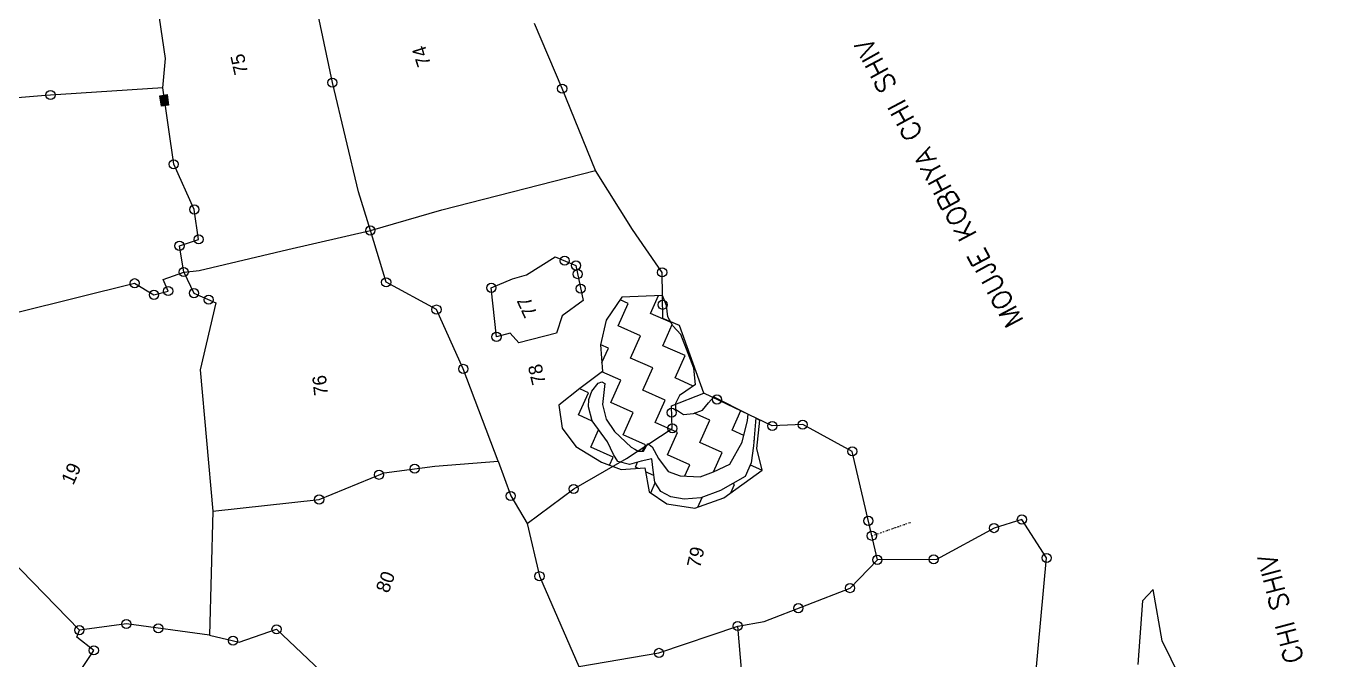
# Model space of a CAD drawing. Header units: metres. Extents: x 320480 to 323471, y 1845177 to 1849412.
# Drawn here: x 321560 to 323288, y 1846787 to 1847620 of the extents above; entities that cross this region are included whole.
import ezdxf

# ---------------------------------------------------------------- set-up
doc = ezdxf.new("R2010")
doc.units = ezdxf.units.M
doc.header["$LTSCALE"] = 0.3
doc.linetypes.add('DIVIDE', pattern=[1.25, 0.5, -0.25, 0, -0.25, 0, -0.25])
for name, color, linetype in [('OFF', 1, 'Continuous'), ('POLY_HATCH', 12, 'Continuous'), ('POLY_PARCEL', 6, 'Continuous'), ('POLY_WATER', 4, 'Continuous'), ('TEXT_MAPOUT', 7, 'Continuous'), ('TEXT_PARCEL', 7, 'Continuous'), ('V_BOUND_LINE', 7, 'Continuous'), ('V_DIVIDE_LINE', 7, 'DIVIDE')]:
    doc.layers.add(name, color=color, linetype=linetype)
doc.styles.get("Standard").update_dxf_attribs({"font": 'simplex.shx'})
doc.styles.add('TEXT_MAP', font='', dxfattribs={"height": 1.8})
doc.styles.get('TEXT_MAP').set_extended_font_data('Kruti Dev 050')

msp = doc.modelspace()

# ---------------------------------------------------------------- hatches: boundary and pattern name
msp.add_hatch(color=256).paths.add_polyline_path([(321737.5, 1847514.8), (321747.1, 1847516.1), (321745.1, 1847530.1), (321735.5, 1847528.7)])

# ---------------------------------------------------------------- linework, layer by layer
msp.add_lwpolyline([(321745.1, 1847530.1), (321747.1, 1847516.1), (321737.5, 1847514.8), (321735.5, 1847528.7)], close=True)
for centre in [(321962.6, 1847545.8), (321591.7, 1847529.6), (322264.9, 1847538), (321753.8, 1847438.5), (321780.9, 1847379), (322012.6, 1847351.4), (321761.4, 1847331.3), (321786.6, 1847339.8), (321767, 1847296.8), (322268.2, 1847311.7), (322283.1, 1847305.4), (322396.5, 1847296.4), (321702.3, 1847282.1), (322033.3, 1847283.3), (322285.4, 1847294.1), (321727.8, 1847266.8), (321746.5, 1847271.8), (321780.4, 1847269.1), (322171.7, 1847276), (322289.3, 1847275), (321799.8, 1847260.4), (322099.6, 1847247.5), (322397.2, 1847253.8), (322178.6, 1847211.6), (322134.8, 1847169.5), (322468.6, 1847129.2), (322409.1, 1847112), (322409.8, 1847091.3), (322541.4, 1847094.5), (322581.5, 1847096.2), (322646.7, 1847061), (322070.8, 1847038.3), (322024, 1847030.3), (322197.2, 1847002.5), (322280.2, 1847011.6), (321945.2, 1846997.8), (322667.9, 1846969.7), (322869.9, 1846971.5), (322833.3, 1846960.2), (322672.4, 1846950.1), (322679.8, 1846918.5), (322753.7, 1846919.1), (322902.4, 1846920.9), (322235.1, 1846896.9), (322643.8, 1846881.3), (322575.7, 1846854.9), (321691.5, 1846834.2), (322496, 1846831.4), (321629.6, 1846826), (321733.6, 1846828.5), (321889.1, 1846827.2), (321648.6, 1846799.4), (321831.8, 1846812.1), (322392.3, 1846796.1)]:
    msp.add_circle(centre, 6.02)
at = {"layer": 'OFF'}
msp.add_line((323028.7, 1846864.7), (323042.6, 1846879.5), dxfattribs=at)
at = {"layer": 'POLY_HATCH'}
for p, q in [((322343.6, 1847263.7), (322323, 1847233.5)), ((322397, 1847266.1), (322343.6, 1847263.7)), ((322402.3, 1847253), (322397, 1847266.1)), ((322404.2, 1847238), (322402.3, 1847253)), ((322323, 1847233.5), (322315.6, 1847201)), ((322410.7, 1847225.9), (322404.2, 1847238)), ((322421.3, 1847214.8), (322410.7, 1847225.9)), ((322315.6, 1847201), (322317.9, 1847166.1)), ((322438.2, 1847170.6), (322421.3, 1847214.8)), ((322317.9, 1847166.1), (322288.2, 1847143.6)), ((322440.6, 1847149), (322438.2, 1847170.6)), ((322304, 1847140.1), (322312.2, 1847150.6)), ((322312.2, 1847150.6), (322317.3, 1847152.5)), ((322317.3, 1847152.5), (322321.2, 1847150.1)), ((322321.2, 1847150.1), (322318, 1847122.6)), ((322440.6, 1847149), (322427.5, 1847140.1)), ((322288.2, 1847143.6), (322260.7, 1847121.9)), ((322299.9, 1847129.3), (322304, 1847140.1)), ((322419.3, 1847134.5), (322414, 1847124.2)), ((322427.5, 1847140.1), (322419.3, 1847134.5)), ((322457.3, 1847124.7), (322464.4, 1847132.8)), ((322464.4, 1847132.8), (322509.7, 1847110)), ((322260.7, 1847121.9), (322264.9, 1847091.4)), ((322299.7, 1847119.5), (322299.9, 1847129.3)), ((322304.3, 1847101.2), (322299.7, 1847119.5)), ((322318, 1847122.6), (322322.9, 1847103.5)), ((322414, 1847124.2), (322414.1, 1847116.4)), ((322414.1, 1847116.4), (322424.5, 1847109.7)), ((322437.7, 1847110.8), (322449.6, 1847115.4)), ((322449.6, 1847115.4), (322457.3, 1847124.7)), ((322324.5, 1847073.8), (322304.3, 1847101.2)), ((322322.9, 1847103.5), (322334, 1847087.2)), ((322424.5, 1847109.7), (322437.7, 1847110.8)), ((322501.9, 1847073), (322509, 1847101.6)), ((322509, 1847101.6), (322509.7, 1847110)), ((322519.6, 1847105), (322516.8, 1847068.4)), ((322519.6, 1847105), (322525.2, 1847102.2)), ((322521, 1847064.7), (322525.2, 1847102.2)), ((322264.9, 1847091.4), (322282.8, 1847067.3)), ((322334, 1847087.2), (322355.9, 1847066.8)), ((322282.8, 1847067.3), (322316.5, 1847046.9)), ((322332.4, 1847056.8), (322324.5, 1847073.8)), ((322355.9, 1847066.8), (322360.4, 1847064.1)), ((322360.4, 1847064.1), (322364.8, 1847061.4)), ((322364.8, 1847061.4), (322371.8, 1847061.2)), ((322371.8, 1847061.2), (322377.7, 1847071.2)), ((322377.7, 1847071.2), (322383.6, 1847067.2)), ((322383.6, 1847067.2), (322391.5, 1847051.7)), ((322485.6, 1847044.3), (322501.9, 1847073)), ((322516.8, 1847068.4), (322513.8, 1847045.8)), ((322528.1, 1847036.5), (322521, 1847064.7)), ((322316.5, 1847046.9), (322342.5, 1847037.1)), ((322338.3, 1847047.9), (322332.4, 1847056.8)), ((322353.5, 1847043.9), (322338.3, 1847047.9)), ((322368.9, 1847048.3), (322353.5, 1847043.9)), ((322382.9, 1847051.3), (322368.9, 1847048.3)), ((322384.7, 1847036.3), (322382.9, 1847051.3)), ((322391.5, 1847051.7), (322404.4, 1847034.6)), ((322464.1, 1847034.1), (322485.6, 1847044.3)), ((322513.8, 1847045.8), (322505.9, 1847028.1)), ((322342.5, 1847037.1), (322373.8, 1847039.2)), ((322373.8, 1847039.2), (322379.6, 1847008)), ((322386.8, 1847020.6), (322384.7, 1847036.3)), ((322404.4, 1847034.6), (322420.2, 1847029)), ((322420.2, 1847029), (322446.5, 1847027.8)), ((322446.5, 1847027.8), (322464.1, 1847034.1)), ((322505.9, 1847028.1), (322473.5, 1847009.4)), ((322477.8, 1846999.9), (322528.1, 1847036.5)), ((322394.8, 1847008.5), (322386.8, 1847020.6)), ((322407.8, 1847001.3), (322394.8, 1847008.5)), ((322473.5, 1847009.4), (322447.4, 1846999.9)), ((322379.6, 1847008), (322402.9, 1846992.2)), ((322402.9, 1846992.2), (322439.7, 1846986.6)), ((322425.5, 1846998.3), (322407.8, 1847001.3)), ((322447.4, 1846999.9), (322425.5, 1846998.3)), ((322439.7, 1846986.6), (322477.8, 1846999.9))]:
    msp.add_line(p, q, dxfattribs=at)
at = {"layer": 'POLY_HATCH', "linetype": 'Continuous'}
for p, q in [((322338.8, 1847226.2), (322351.9, 1847255.5)), ((322351.9, 1847255.5), (322341.3, 1847260.3)), ((322381.2, 1847242.4), (322391.7, 1847265.8)), ((322408.4, 1847230.3), (322381.2, 1847242.4)), ((322368.1, 1847213.1), (322338.8, 1847226.2)), ((322397.5, 1847200), (322409.8, 1847227.7)), ((322325.7, 1847196.9), (322315.7, 1847201.3)), ((322355, 1847183.8), (322368.1, 1847213.1)), ((322426.8, 1847186.9), (322397.5, 1847200)), ((322317.2, 1847177.7), (322325.7, 1847196.9)), ((322384.4, 1847170.7), (322355, 1847183.8)), ((322413.7, 1847157.6), (322426.8, 1847186.9)), ((322342, 1847154.5), (322317.2, 1847165.5)), ((322371.3, 1847141.4), (322384.4, 1847170.7)), ((322328.9, 1847125.1), (322342, 1847154.5)), ((322437.5, 1847146.9), (322413.7, 1847157.6)), ((322286.5, 1847108.9), (322299.5, 1847138.2)), ((322299.5, 1847138.2), (322288, 1847143.4)), ((322400.6, 1847128.3), (322371.3, 1847141.4)), ((322358.2, 1847112), (322328.9, 1847125.1)), ((322345.1, 1847082.7), (322358.2, 1847112)), ((322387.5, 1847099), (322400.6, 1847128.3)), ((322488.6, 1847089), (322500.1, 1847114.8)), ((322304.5, 1847100.9), (322286.5, 1847108.9)), ((322416.8, 1847085.9), (322387.5, 1847099)), ((322459.2, 1847102.1), (322438.8, 1847111.2)), ((322446.1, 1847072.8), (322459.2, 1847102.1)), ((322302.7, 1847066.5), (322312.9, 1847089.4)), ((322374.4, 1847069.6), (322345.1, 1847082.7)), ((322403.7, 1847056.6), (322416.8, 1847085.9)), ((322504.2, 1847082), (322488.6, 1847089)), ((322332, 1847053.4), (322302.7, 1847066.5)), ((322370.7, 1847061.2), (322374.4, 1847069.6)), ((322475.5, 1847059.7), (322446.1, 1847072.8)), ((322517.3, 1847074.6), (322517.9, 1847075.9)), ((322517.9, 1847075.9), (322517.4, 1847076.1)), ((322327.3, 1847042.8), (322332, 1847053.4)), ((322361.3, 1847040.3), (322364.3, 1847047)), ((322433.1, 1847043.5), (322403.7, 1847056.6)), ((322426.5, 1847028.7), (322433.1, 1847043.5)), ((322464, 1847034), (322475.5, 1847059.7)), ((322527.8, 1847036.3), (322512.6, 1847043.1)), ((322365.2, 1847038.6), (322361.3, 1847040.3)), ((322385.6, 1847029.5), (322374.7, 1847034.3)), ((322381.5, 1847006.7), (322387.3, 1847019.8)), ((322486.9, 1847006.6), (322491.7, 1847017.3)), ((322491.7, 1847017.3), (322489.1, 1847018.4)), ((322443.4, 1846987.9), (322449, 1847000.5))]:
    msp.add_line(p, q, dxfattribs=at)
at = {"layer": 'POLY_PARCEL'}
for p, q in [((321962.6, 1847545.8), (321901.2, 1847840.8)), ((321743.1, 1847577.5), (321728.4, 1847678.1)), ((321739.5, 1847538.9), (321743.1, 1847577.5)), ((321997, 1847402.4), (321962.6, 1847545.8)), ((321585, 1847529.1), (321415.9, 1847515.1)), ((321739.5, 1847538.9), (321585, 1847529.1)), ((321753.8, 1847438.5), (321739.5, 1847538.9)), ((321780.9, 1847379), (321753.8, 1847438.5)), ((322106.7, 1847378.6), (322308.8, 1847430.1)), ((322012.6, 1847351.4), (321997, 1847402.4)), ((321786.6, 1847339.8), (321780.9, 1847379)), ((322012.6, 1847351.4), (322106.7, 1847378.6)), ((321761.4, 1847331.3), (321786.6, 1847339.8)), ((321903.9, 1847326.4), (322012.6, 1847351.4)), ((322033.3, 1847283.3), (322012.6, 1847351.4)), ((321767, 1847296.8), (321761.4, 1847331.3)), ((321787.3, 1847298.9), (321903.9, 1847326.4)), ((322217.9, 1847293.2), (322255.6, 1847317)), ((322255.6, 1847317), (322283.1, 1847305.4)), ((322283.1, 1847305.4), (322292.4, 1847259.2)), ((321739.8, 1847287.2), (321767, 1847296.8)), ((321746.5, 1847271.8), (321739.8, 1847287.2)), ((321767, 1847296.8), (321787.3, 1847298.9)), ((321767, 1847296.8), (321780.4, 1847269.1)), ((322171.7, 1847276), (322199.7, 1847287.7)), ((322199.7, 1847287.7), (322217.9, 1847293.2)), ((321548.8, 1847243.9), (321702.3, 1847282.1)), ((321702.3, 1847282.1), (321727.8, 1847266.8)), ((321727.8, 1847266.8), (321746.5, 1847271.8)), ((321780.4, 1847269.1), (321809, 1847256.3)), ((322099.6, 1847247.5), (322033.3, 1847283.3)), ((322178.6, 1847211.6), (322171.7, 1847276)), ((321809, 1847256.3), (321788.5, 1847168.1)), ((322292.4, 1847259.2), (322265.1, 1847239.3)), ((322134.8, 1847169.5), (322099.6, 1847247.5)), ((322265.1, 1847239.3), (322257.6, 1847216.3)), ((322196.4, 1847216.5), (322178.6, 1847211.6)), ((322207.8, 1847203.6), (322196.4, 1847216.5)), ((322257.6, 1847216.3), (322207.8, 1847203.6)), ((321788.5, 1847168.1), (321805.2, 1846982.5)), ((322180.6, 1847048.4), (322134.8, 1847169.5)), ((322408.8, 1847121), (322451.5, 1847137.4)), ((322409.8, 1847091.3), (322408.8, 1847121)), ((322349.5, 1847051.9), (322409.8, 1847091.3)), ((322097.2, 1847041.8), (322180.6, 1847048.4)), ((322180.6, 1847048.4), (322197.2, 1847002.5)), ((322280.2, 1847011.6), (322349.5, 1847051.9)), ((321945.2, 1846997.8), (322030.7, 1847033)), ((322030.7, 1847033), (322097.2, 1847041.8)), ((322218.7, 1846966.4), (322280.2, 1847011.6)), ((321805.2, 1846982.5), (321945.2, 1846997.8)), ((322197.2, 1847002.5), (322218.7, 1846966.4)), ((321805.2, 1846982.5), (321801, 1846819.4)), ((321629.6, 1846826), (321495.1, 1846964)), ((322218.7, 1846966.4), (322235.1, 1846896.9)), ((322643.8, 1846881.3), (322679.8, 1846918.5)), ((322235.1, 1846896.9), (322286.8, 1846778.3)), ((322530.8, 1846837.5), (322643.8, 1846881.3)), ((322496, 1846831.4), (322530.8, 1846837.5)), ((321626.1, 1846816.6), (321629.6, 1846826)), ((321691.5, 1846834.2), (321629.6, 1846826)), ((321801, 1846819.4), (321691.5, 1846834.2)), ((321801, 1846819.4), (321839.8, 1846810.1)), ((321839.8, 1846810.1), (321889.1, 1846827.2)), ((321889.1, 1846827.2), (321955.4, 1846764.6)), ((322392.3, 1846796.1), (322496, 1846831.4)), ((322513.7, 1846627.1), (322496, 1846831.4)), ((321648.6, 1846799.4), (321626.1, 1846816.6)), ((321633.7, 1846776.7), (321648.6, 1846799.4)), ((322286.8, 1846778.3), (322392.3, 1846796.1))]:
    msp.add_line(p, q, dxfattribs=at)
at = {"layer": 'POLY_WATER'}
for p, q in [((323054.4, 1846812.1), (323042.6, 1846879.5)), ((323028.7, 1846864.7), (323022.4, 1846781)), ((323078.3, 1846763.9), (323054.4, 1846812.1))]:
    msp.add_line(p, q, dxfattribs=at)
at = {"layer": 'V_BOUND_LINE'}
for p, q in [((322264.9, 1847538), (322228.7, 1847623.4)), ((322308.8, 1847430.1), (322264.9, 1847538)), ((322357.5, 1847352.7), (322308.8, 1847430.1)), ((322396.5, 1847296.4), (322357.5, 1847352.7)), ((322397.5, 1847235.8), (322396.5, 1847296.4)), ((322419.3, 1847226.6), (322397.5, 1847235.8)), ((322451.5, 1847137.4), (322419.3, 1847226.6)), ((322541.4, 1847094.5), (322451.5, 1847137.4)), ((322581.5, 1847096.2), (322541.4, 1847094.5)), ((322646.7, 1847061), (322581.5, 1847096.2)), ((322679.8, 1846918.5), (322646.7, 1847061)), ((322833.3, 1846960.2), (322757.7, 1846919.1)), ((322869.9, 1846971.5), (322833.3, 1846960.2)), ((322902.4, 1846920.9), (322869.9, 1846971.5)), ((322757.7, 1846919.1), (322679.8, 1846918.5)), ((322887.2, 1846758.8), (322902.4, 1846920.9))]:
    msp.add_line(p, q, dxfattribs=at)
at = {"layer": 'V_DIVIDE_LINE', "ltscale": 10}
msp.add_line((322672.4, 1846950.1), (322723.2, 1846967.7), dxfattribs=at)

# ---------------------------------------------------------------- texts
at = {"layer": 'TEXT_MAPOUT'}
for s, rotation, p in [('MOUJE KOBHYA CHI SHIV', 118.3545, (322872.6, 1847232.9)), ('KALKADEVI CHI SHIV', 104.5827, (323289.2, 1846600.7))]:
    msp.add_text(s, height=25.282, rotation=rotation, dxfattribs=at).set_placement(p)
at = {"layer": 'TEXT_PARCEL', "style": 'TEXT_MAP'}
for s, rotation, p in [('75', 102.793, (321851.8, 1847558.7)), ('74', 107.9096, (322092.5, 1847570.1)), ('77', 114.7366, (322232.6, 1847242.2)), ('78', 103.4917, (322243.6, 1847151)), ('76', 96.1814, (321956.9, 1847135.2)), ('19', 65.9427, (321621.6, 1847015.8)), ('79', 77.2448, (322446.5, 1846906.8)), ('80', 69.5165, (322036.2, 1846873.6))]:
    msp.add_text(s, height=18.2, rotation=rotation, dxfattribs=at).set_placement(p)

doc.saveas('drawing.dxf')
